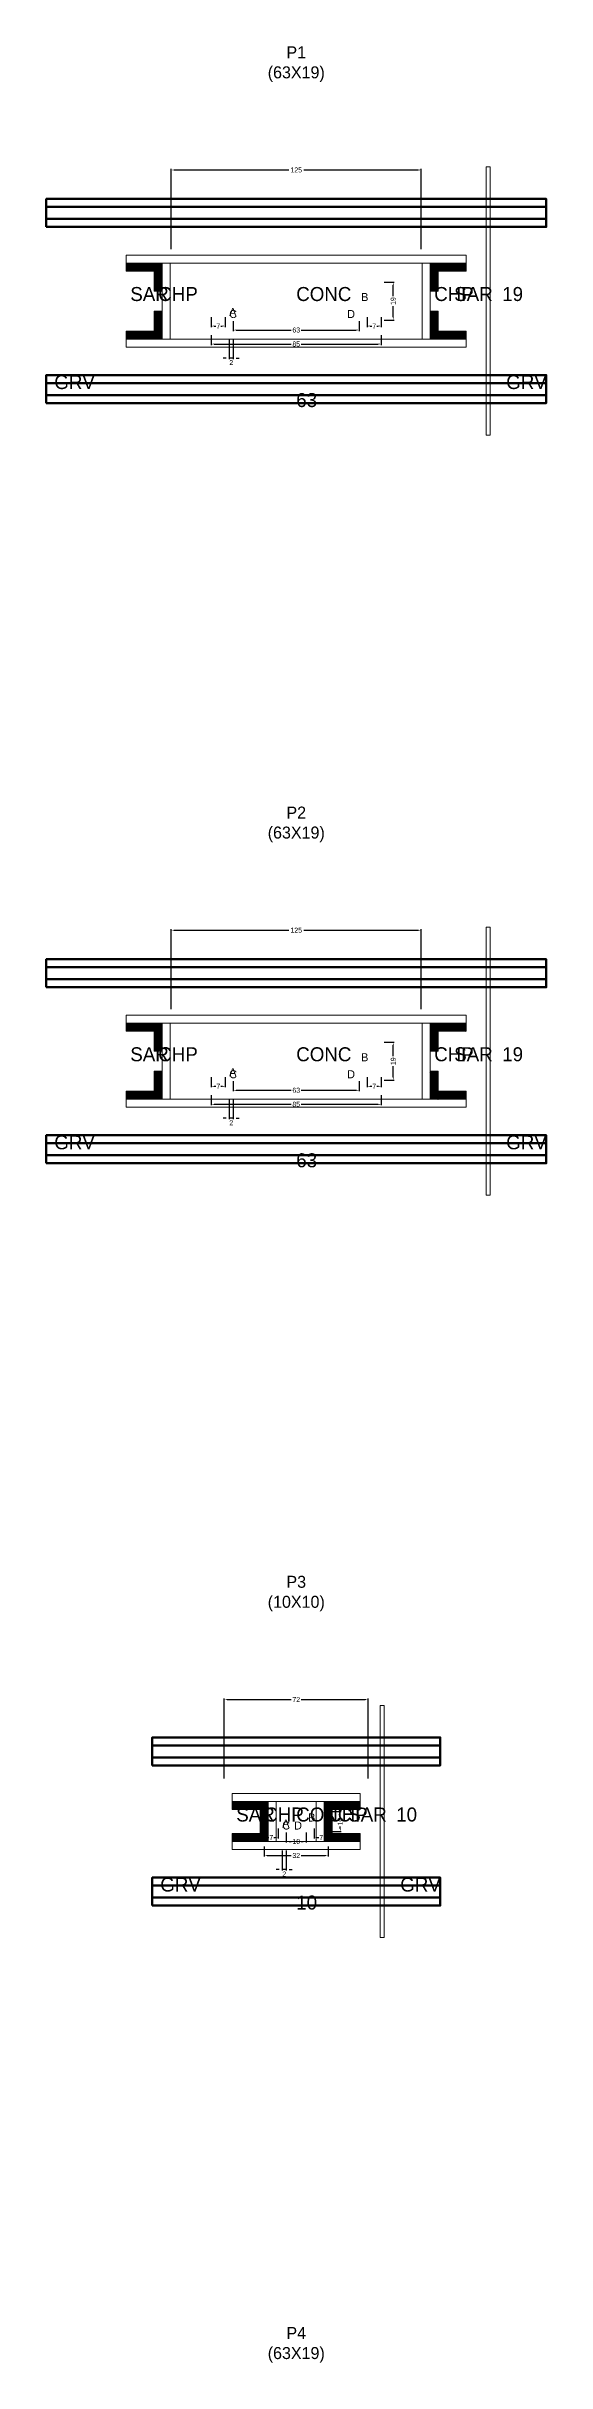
# Model space of a CAD drawing. Header units: centimetres. Extents: x -8500 to 4118, y -39526 to 295.
# Drawn here: x -125 to 125, y -890 to 267 of the extents above; entities that cross this region are included whole.
import ezdxf

# ---------------------------------------------------------------- set-up
doc = ezdxf.new("R2010")
doc.units = ezdxf.units.CM
for name, color, linetype in [('COTA', 241, 'Continuous'), ('GRAVATA', 224, 'Continuous'), ('Hachura', 251, 'Continuous'), ('NOMENCLATURA', 7, 'Continuous'), ('SARRAFO', 251, 'Continuous'), ('Texto Seção', 7, 'Continuous')]:
    doc.layers.add(name, color=color, linetype=linetype)
doc.dimstyles.new('cotax2', dxfattribs={"dimtxt": 2.5, "dimasz": 1.5, "dimexe": 0.5, "dimexo": 0.5, "dimgap": 0.5, "dimtad": 1, "dimcen": 2.5, "dimazin": 3, "dimtfac": 1, "dimtmove": 0, "dimatfit": 3})

# ---------------------------------------------------------------- blocks, each defined once
blk = doc.blocks.new('_CLOSEDFILLED')
at = {"color": 0, "linetype": 'BYBLOCK'}
blk.add_solid([(-1, 0.16), (0, 0), (-1, -0.16)], dxfattribs=at)
blk = doc.blocks.new('*D14')
for p, q in [((-42.5, 123), (-42.5, 118)), ((-41, 118.5), (-2.5, 118.5)), ((2.5, 118.5), (41, 118.5)), ((42.5, 123), (42.5, 118))]:
    blk.add_line(p, q)
at = {"layer": 'Defpoints'}
for p in [(-42.5, 123.5), (-42.5, 118.5), (42.5, 123.5)]:
    blk.add_point(p, dxfattribs=at)
at = {"layer": 'COTA', "xscale": 1.5, "yscale": 1.5, "rotation": 180}
blk.add_blockref('_CLOSEDFILLED', (-42.5, 118.5), dxfattribs=at)
at = {"layer": 'COTA', "xscale": 1.5, "yscale": 1.5}
blk.add_blockref('_CLOSEDFILLED', (42.5, 118.5), dxfattribs=at)
at = {"layer": 'COTA', "insert": (0, 118.5), "char_height": 2.5, "attachment_point": 5}
blk.add_mtext('85', dxfattribs=at)
blk = doc.blocks.new('*D15')
for p, q in [((-31.5, 130), (-31.5, 125)), ((31.5, 130), (31.5, 125)), ((-30, 125.5), (-2.5, 125.5)), ((2.5, 125.5), (30, 125.5))]:
    blk.add_line(p, q)
at = {"layer": 'Defpoints'}
for p in [(-31.5, 130.5), (31.5, 130.5), (-31.5, 125.5)]:
    blk.add_point(p, dxfattribs=at)
at = {"layer": 'COTA', "xscale": 1.5, "yscale": 1.5, "rotation": 180}
blk.add_blockref('_CLOSEDFILLED', (-31.5, 125.5), dxfattribs=at)
at = {"layer": 'COTA', "xscale": 1.5, "yscale": 1.5}
blk.add_blockref('_CLOSEDFILLED', (31.5, 125.5), dxfattribs=at)
at = {"layer": 'COTA', "insert": (0, 125.5), "char_height": 2.5, "attachment_point": 5}
blk.add_mtext('63', dxfattribs=at)
blk = doc.blocks.new('*D16')
for p, q in [((44, 149.5), (49, 149.5)), ((48.5, 142.5), (48.5, 148)), ((44, 130.5), (49, 130.5)), ((48.5, 132), (48.5, 137.5))]:
    blk.add_line(p, q)
at = {"layer": 'Defpoints'}
for p in [(43.5, 149.5), (43.5, 130.5), (48.5, 130.5)]:
    blk.add_point(p, dxfattribs=at)
at = {"layer": 'COTA', "xscale": 1.5, "yscale": 1.5}
for p, rotation in [((48.5, 149.5), 90), ((48.5, 130.5), 270)]:
    blk.add_blockref('_CLOSEDFILLED', p, dxfattribs=dict(at, rotation=rotation))
at = {"layer": 'COTA', "insert": (48.5, 140), "char_height": 2.5, "attachment_point": 5, "rotation": 90}
blk.add_mtext('19', dxfattribs=at)
blk = doc.blocks.new('*D17')
for p, q in [((-42.5, 132), (-42.5, 127)), ((-41, 127.5), (-40.25, 127.5)), ((-37.75, 127.5), (-37, 127.5)), ((-35.5, 132), (-35.5, 127))]:
    blk.add_line(p, q)
at = {"layer": 'Defpoints'}
for p in [(-42.5, 132.5), (-42.5, 127.5), (-35.5, 132.5)]:
    blk.add_point(p, dxfattribs=at)
at = {"layer": 'COTA', "xscale": 1.5, "yscale": 1.5, "rotation": 180}
blk.add_blockref('_CLOSEDFILLED', (-42.5, 127.5), dxfattribs=at)
at = {"layer": 'COTA', "xscale": 1.5, "yscale": 1.5}
blk.add_blockref('_CLOSEDFILLED', (-35.5, 127.5), dxfattribs=at)
at = {"layer": 'COTA', "insert": (-39, 127.5), "char_height": 2.5, "attachment_point": 5}
blk.add_mtext('7', dxfattribs=at)
blk = doc.blocks.new('*D18')
for p, q in [((35.5, 132), (35.5, 127)), ((37, 127.5), (37.75, 127.5)), ((40.25, 127.5), (41, 127.5)), ((42.5, 132), (42.5, 127))]:
    blk.add_line(p, q)
at = {"layer": 'Defpoints'}
for p in [(35.5, 132.5), (35.5, 127.5), (42.5, 132.5)]:
    blk.add_point(p, dxfattribs=at)
at = {"layer": 'COTA', "xscale": 1.5, "yscale": 1.5, "rotation": 180}
blk.add_blockref('_CLOSEDFILLED', (35.5, 127.5), dxfattribs=at)
at = {"layer": 'COTA', "xscale": 1.5, "yscale": 1.5}
blk.add_blockref('_CLOSEDFILLED', (42.5, 127.5), dxfattribs=at)
at = {"layer": 'COTA', "insert": (39, 127.5), "char_height": 2.5, "attachment_point": 5}
blk.add_mtext('7', dxfattribs=at)
blk = doc.blocks.new('*D19')
for p, q in [((-62.5, 166), (-62.5, 206)), ((-61, 205.5), (-3.75, 205.5)), ((3.75, 205.5), (61, 205.5)), ((62.5, 166), (62.5, 206))]:
    blk.add_line(p, q)
at = {"layer": 'Defpoints'}
for p in [(-62.5, 205.5), (-62.5, 165.5), (62.5, 165.5)]:
    blk.add_point(p, dxfattribs=at)
at = {"layer": 'COTA', "xscale": 1.5, "yscale": 1.5, "rotation": 180}
blk.add_blockref('_CLOSEDFILLED', (-62.5, 205.5), dxfattribs=at)
at = {"layer": 'COTA', "xscale": 1.5, "yscale": 1.5}
blk.add_blockref('_CLOSEDFILLED', (62.5, 205.5), dxfattribs=at)
at = {"layer": 'COTA', "insert": (0, 205.5), "char_height": 2.5, "attachment_point": 5}
blk.add_mtext('125', dxfattribs=at)
blk = doc.blocks.new('*D40')
for p, q in [((-42.5, -257), (-42.5, -262)), ((-41, -261.5), (-2.5, -261.5)), ((2.5, -261.5), (41, -261.5)), ((42.5, -257), (42.5, -262))]:
    blk.add_line(p, q)
at = {"layer": 'Defpoints'}
for p in [(-42.5, -256.5), (-42.5, -261.5), (42.5, -256.5)]:
    blk.add_point(p, dxfattribs=at)
at = {"layer": 'COTA', "xscale": 1.5, "yscale": 1.5, "rotation": 180}
blk.add_blockref('_CLOSEDFILLED', (-42.5, -261.5), dxfattribs=at)
at = {"layer": 'COTA', "xscale": 1.5, "yscale": 1.5}
blk.add_blockref('_CLOSEDFILLED', (42.5, -261.5), dxfattribs=at)
at = {"layer": 'COTA', "insert": (0, -261.5), "char_height": 2.5, "attachment_point": 5}
blk.add_mtext('85', dxfattribs=at)
blk = doc.blocks.new('*D41')
for p, q in [((-31.5, -250), (-31.5, -255)), ((-30, -254.5), (-2.5, -254.5)), ((2.5, -254.5), (30, -254.5)), ((31.5, -250), (31.5, -255))]:
    blk.add_line(p, q)
at = {"layer": 'Defpoints'}
for p in [(-31.5, -249.5), (-31.5, -254.5), (31.5, -249.5)]:
    blk.add_point(p, dxfattribs=at)
at = {"layer": 'COTA', "xscale": 1.5, "yscale": 1.5, "rotation": 180}
blk.add_blockref('_CLOSEDFILLED', (-31.5, -254.5), dxfattribs=at)
at = {"layer": 'COTA', "xscale": 1.5, "yscale": 1.5}
blk.add_blockref('_CLOSEDFILLED', (31.5, -254.5), dxfattribs=at)
at = {"layer": 'COTA', "insert": (0, -254.5), "char_height": 2.5, "attachment_point": 5}
blk.add_mtext('63', dxfattribs=at)
blk = doc.blocks.new('*D42')
for p, q in [((44, -230.5), (49, -230.5)), ((48.5, -237.5), (48.5, -232)), ((48.5, -248), (48.5, -242.5)), ((44, -249.5), (49, -249.5))]:
    blk.add_line(p, q)
at = {"layer": 'Defpoints'}
for p in [(43.5, -230.5), (43.5, -249.5), (48.5, -249.5)]:
    blk.add_point(p, dxfattribs=at)
at = {"layer": 'COTA', "xscale": 1.5, "yscale": 1.5}
for p, rotation in [((48.5, -230.5), 90), ((48.5, -249.5), 270)]:
    blk.add_blockref('_CLOSEDFILLED', p, dxfattribs=dict(at, rotation=rotation))
at = {"layer": 'COTA', "insert": (48.5, -240), "char_height": 2.5, "attachment_point": 5, "rotation": 90}
blk.add_mtext('19', dxfattribs=at)
blk = doc.blocks.new('*D43')
for p, q in [((-42.5, -248), (-42.5, -253)), ((-41, -252.5), (-40.25, -252.5)), ((-37.75, -252.5), (-37, -252.5)), ((-35.5, -248), (-35.5, -253))]:
    blk.add_line(p, q)
at = {"layer": 'Defpoints'}
for p in [(-42.5, -247.5), (-42.5, -252.5), (-35.5, -247.5)]:
    blk.add_point(p, dxfattribs=at)
at = {"layer": 'COTA', "xscale": 1.5, "yscale": 1.5, "rotation": 180}
blk.add_blockref('_CLOSEDFILLED', (-42.5, -252.5), dxfattribs=at)
at = {"layer": 'COTA', "xscale": 1.5, "yscale": 1.5}
blk.add_blockref('_CLOSEDFILLED', (-35.5, -252.5), dxfattribs=at)
at = {"layer": 'COTA', "insert": (-39, -252.5), "char_height": 2.5, "attachment_point": 5}
blk.add_mtext('7', dxfattribs=at)
blk = doc.blocks.new('*D44')
for p, q in [((35.5, -248), (35.5, -253)), ((37, -252.5), (37.75, -252.5)), ((40.25, -252.5), (41, -252.5)), ((42.5, -248), (42.5, -253))]:
    blk.add_line(p, q)
at = {"layer": 'Defpoints'}
for p in [(35.5, -247.5), (35.5, -252.5), (42.5, -247.5)]:
    blk.add_point(p, dxfattribs=at)
at = {"layer": 'COTA', "xscale": 1.5, "yscale": 1.5, "rotation": 180}
blk.add_blockref('_CLOSEDFILLED', (35.5, -252.5), dxfattribs=at)
at = {"layer": 'COTA', "xscale": 1.5, "yscale": 1.5}
blk.add_blockref('_CLOSEDFILLED', (42.5, -252.5), dxfattribs=at)
at = {"layer": 'COTA', "insert": (39, -252.5), "char_height": 2.5, "attachment_point": 5}
blk.add_mtext('7', dxfattribs=at)
blk = doc.blocks.new('*D45')
for p, q in [((-62.5, -214), (-62.5, -174)), ((-61, -174.5), (-3.75, -174.5)), ((3.75, -174.5), (61, -174.5)), ((62.5, -214), (62.5, -174))]:
    blk.add_line(p, q)
at = {"layer": 'Defpoints'}
for p in [(-62.5, -174.5), (-62.5, -214.5), (62.5, -214.5)]:
    blk.add_point(p, dxfattribs=at)
at = {"layer": 'COTA', "xscale": 1.5, "yscale": 1.5, "rotation": 180}
blk.add_blockref('_CLOSEDFILLED', (-62.5, -174.5), dxfattribs=at)
at = {"layer": 'COTA', "xscale": 1.5, "yscale": 1.5}
blk.add_blockref('_CLOSEDFILLED', (62.5, -174.5), dxfattribs=at)
at = {"layer": 'COTA', "insert": (0, -174.5), "char_height": 2.5, "attachment_point": 5}
blk.add_mtext('125', dxfattribs=at)
blk = doc.blocks.new('*D66')
for p, q in [((-16, -632.5), (-16, -637.5)), ((16, -632.5), (16, -637.5)), ((-14.5, -637), (-2.5, -637)), ((2.5, -637), (14.5, -637))]:
    blk.add_line(p, q)
at = {"layer": 'Defpoints'}
for p in [(-16, -632), (16, -632), (-16, -637)]:
    blk.add_point(p, dxfattribs=at)
at = {"layer": 'COTA', "xscale": 1.5, "yscale": 1.5, "rotation": 180}
blk.add_blockref('_CLOSEDFILLED', (-16, -637), dxfattribs=at)
at = {"layer": 'COTA', "xscale": 1.5, "yscale": 1.5}
blk.add_blockref('_CLOSEDFILLED', (16, -637), dxfattribs=at)
at = {"layer": 'COTA', "insert": (0, -637), "char_height": 2.5, "attachment_point": 5}
blk.add_mtext('32', dxfattribs=at)
blk = doc.blocks.new('*D67')
for p, q in [((-5, -625.5), (-5, -630.5)), ((-3.5, -630), (-2.5, -630)), ((2.5, -630), (3.5, -630)), ((5, -625.5), (5, -630.5))]:
    blk.add_line(p, q)
at = {"layer": 'Defpoints'}
for p in [(-5, -625), (5, -625), (-5, -630)]:
    blk.add_point(p, dxfattribs=at)
at = {"layer": 'COTA', "xscale": 1.5, "yscale": 1.5, "rotation": 180}
blk.add_blockref('_CLOSEDFILLED', (-5, -630), dxfattribs=at)
at = {"layer": 'COTA', "xscale": 1.5, "yscale": 1.5}
blk.add_blockref('_CLOSEDFILLED', (5, -630), dxfattribs=at)
at = {"layer": 'COTA', "insert": (0, -630), "char_height": 2.5, "attachment_point": 5}
blk.add_mtext('10', dxfattribs=at)
blk = doc.blocks.new('*D68')
for p, q in [((17.5, -615), (22.5, -615)), ((17.5, -625), (22.5, -625)), ((22, -617.5), (22, -616.5)), ((22, -623.5), (22, -622.5))]:
    blk.add_line(p, q)
at = {"layer": 'Defpoints'}
for p in [(17, -615), (17, -625), (22, -625)]:
    blk.add_point(p, dxfattribs=at)
at = {"layer": 'COTA', "xscale": 1.5, "yscale": 1.5}
for p, rotation in [((22, -615), 90), ((22, -625), 270)]:
    blk.add_blockref('_CLOSEDFILLED', p, dxfattribs=dict(at, rotation=rotation))
at = {"layer": 'COTA', "insert": (22, -620), "char_height": 2.5, "attachment_point": 5, "rotation": 90}
blk.add_mtext('10', dxfattribs=at)
blk = doc.blocks.new('*D69')
for p, q in [((-16, -623.5), (-16, -628.5)), ((-9, -623.5), (-9, -628.5)), ((-14.5, -628), (-13.75, -628)), ((-11.25, -628), (-10.5, -628))]:
    blk.add_line(p, q)
at = {"layer": 'Defpoints'}
for p in [(-16, -623), (-9, -623), (-16, -628)]:
    blk.add_point(p, dxfattribs=at)
at = {"layer": 'COTA', "xscale": 1.5, "yscale": 1.5, "rotation": 180}
blk.add_blockref('_CLOSEDFILLED', (-16, -628), dxfattribs=at)
at = {"layer": 'COTA', "xscale": 1.5, "yscale": 1.5}
blk.add_blockref('_CLOSEDFILLED', (-9, -628), dxfattribs=at)
at = {"layer": 'COTA', "insert": (-12.5, -628), "char_height": 2.5, "attachment_point": 5}
blk.add_mtext('7', dxfattribs=at)
blk = doc.blocks.new('*D70')
for p, q in [((9, -623.5), (9, -628.5)), ((16, -623.5), (16, -628.5)), ((10.5, -628), (11.25, -628)), ((13.75, -628), (14.5, -628))]:
    blk.add_line(p, q)
at = {"layer": 'Defpoints'}
for p in [(9, -623), (16, -623), (9, -628)]:
    blk.add_point(p, dxfattribs=at)
at = {"layer": 'COTA', "xscale": 1.5, "yscale": 1.5, "rotation": 180}
blk.add_blockref('_CLOSEDFILLED', (9, -628), dxfattribs=at)
at = {"layer": 'COTA', "xscale": 1.5, "yscale": 1.5}
blk.add_blockref('_CLOSEDFILLED', (16, -628), dxfattribs=at)
at = {"layer": 'COTA', "insert": (12.5, -628), "char_height": 2.5, "attachment_point": 5}
blk.add_mtext('7', dxfattribs=at)
blk = doc.blocks.new('*D71')
for p, q in [((-36, -598.5), (-36, -558.5)), ((-34.5, -559), (-2.5, -559)), ((2.5, -559), (34.5, -559)), ((36, -598.5), (36, -558.5))]:
    blk.add_line(p, q)
at = {"layer": 'Defpoints'}
for p in [(-36, -559), (-36, -599), (36, -599)]:
    blk.add_point(p, dxfattribs=at)
at = {"layer": 'COTA', "xscale": 1.5, "yscale": 1.5, "rotation": 180}
blk.add_blockref('_CLOSEDFILLED', (-36, -559), dxfattribs=at)
at = {"layer": 'COTA', "xscale": 1.5, "yscale": 1.5}
blk.add_blockref('_CLOSEDFILLED', (36, -559), dxfattribs=at)
at = {"layer": 'COTA', "insert": (0, -559), "char_height": 2.5, "attachment_point": 5}
blk.add_mtext('72', dxfattribs=at)

msp = doc.modelspace()

# ---------------------------------------------------------------- hatches: boundary and pattern name
at = {"layer": 'SARRAFO'}
h = msp.add_hatch(dxfattribs=at)
h.set_pattern_fill('SOLID', scale=2)
h.paths.add_polyline_path([(-85, 155), (-71, 155), (-71, 159), (-85, 159)])
h = msp.add_hatch(dxfattribs=at)
h.set_pattern_fill('SOLID', scale=2)
h.paths.add_polyline_path([(-71, 145), (-67, 145), (-67, 159), (-71, 159)])
h = msp.add_hatch(dxfattribs=at)
h.set_pattern_fill('SOLID', scale=2)
h.paths.add_polyline_path([(67, 145), (71, 145), (71, 159), (67, 159)])
h = msp.add_hatch(dxfattribs=at)
h.set_pattern_fill('SOLID', scale=2)
h.paths.add_polyline_path([(71, 155), (85, 155), (85, 159), (71, 159)])
h = msp.add_hatch(dxfattribs=at)
h.set_pattern_fill('SOLID', scale=2)
h.paths.add_polyline_path([(-71, 121), (-67, 121), (-67, 135), (-71, 135)])
h = msp.add_hatch(dxfattribs=at)
h.set_pattern_fill('SOLID', scale=2)
h.paths.add_polyline_path([(67, 121), (71, 121), (71, 135), (67, 135)])
h = msp.add_hatch(dxfattribs=at)
h.set_pattern_fill('SOLID', scale=2)
h.paths.add_polyline_path([(-85, 121), (-71, 121), (-71, 125), (-85, 125)])
h = msp.add_hatch(dxfattribs=at)
h.set_pattern_fill('SOLID', scale=2)
h.paths.add_polyline_path([(71, 121), (85, 121), (85, 125), (71, 125)])
h = msp.add_hatch(dxfattribs=at)
h.set_pattern_fill('SOLID', scale=2)
h.paths.add_polyline_path([(-85, -225), (-71, -225), (-71, -221), (-85, -221)])
h = msp.add_hatch(dxfattribs=at)
h.set_pattern_fill('SOLID', scale=2)
h.paths.add_polyline_path([(-71, -235), (-67, -235), (-67, -221), (-71, -221)])
h = msp.add_hatch(dxfattribs=at)
h.set_pattern_fill('SOLID', scale=2)
h.paths.add_polyline_path([(67, -235), (71, -235), (71, -221), (67, -221)])
h = msp.add_hatch(dxfattribs=at)
h.set_pattern_fill('SOLID', scale=2)
h.paths.add_polyline_path([(71, -225), (85, -225), (85, -221), (71, -221)])
h = msp.add_hatch(dxfattribs=at)
h.set_pattern_fill('SOLID', scale=2)
h.paths.add_polyline_path([(-71, -259), (-67, -259), (-67, -245), (-71, -245)])
h = msp.add_hatch(dxfattribs=at)
h.set_pattern_fill('SOLID', scale=2)
h.paths.add_polyline_path([(67, -259), (71, -259), (71, -245), (67, -245)])
h = msp.add_hatch(dxfattribs=at)
h.set_pattern_fill('SOLID', scale=2)
h.paths.add_polyline_path([(-85, -259), (-71, -259), (-71, -255), (-85, -255)])
h = msp.add_hatch(dxfattribs=at)
h.set_pattern_fill('SOLID', scale=2)
h.paths.add_polyline_path([(71, -259), (85, -259), (85, -255), (71, -255)])
h = msp.add_hatch(dxfattribs=at)
h.set_pattern_fill('SOLID', scale=2)
h.paths.add_polyline_path([(-32, -614), (-18, -614), (-18, -610), (-32, -610)])
h = msp.add_hatch(dxfattribs=at)
h.set_pattern_fill('SOLID', scale=2)
h.paths.add_polyline_path([(-18, -624), (-14, -624), (-14, -610), (-18, -610)])
h = msp.add_hatch(dxfattribs=at)
h.set_pattern_fill('SOLID', scale=2)
h.paths.add_polyline_path([(14, -624), (18, -624), (18, -610), (14, -610)])
h = msp.add_hatch(dxfattribs=at)
h.set_pattern_fill('SOLID', scale=2)
h.paths.add_polyline_path([(18, -614), (32, -614), (32, -610), (18, -610)])
h = msp.add_hatch(dxfattribs=at)
h.set_pattern_fill('SOLID', scale=2)
h.paths.add_polyline_path([(-18, -630), (-14, -630), (-14, -616), (-18, -616)])
h = msp.add_hatch(dxfattribs=at)
h.set_pattern_fill('SOLID', scale=2)
h.paths.add_polyline_path([(14, -630), (18, -630), (18, -616), (14, -616)])
h = msp.add_hatch(dxfattribs=at)
h.set_pattern_fill('SOLID', scale=2)
h.paths.add_polyline_path([(-32, -630), (-18, -630), (-18, -626), (-32, -626)])
h = msp.add_hatch(dxfattribs=at)
h.set_pattern_fill('SOLID', scale=2)
h.paths.add_polyline_path([(18, -630), (32, -630), (32, -626), (18, -626)])

# ---------------------------------------------------------------- linework, layer by layer
at = {"layer": 'GRAVATA', "lineweight": 50}
for points in [[(-125, 177), (125, 177), (125, 191), (-125, 191)], [(-125, 181), (125, 181), (125, 187), (-125, 187)], [(-125, 89), (125, 89), (125, 103), (-125, 103)], [(-125, 93), (125, 93), (125, 99), (-125, 99)], [(-125, -203), (125, -203), (125, -189), (-125, -189)], [(-125, -199), (125, -199), (125, -193), (-125, -193)], [(-125, -291), (125, -291), (125, -277), (-125, -277)], [(-125, -287), (125, -287), (125, -281), (-125, -281)], [(-72, -592), (72, -592), (72, -578), (-72, -578)], [(-72, -588), (72, -588), (72, -582), (-72, -582)], [(-72, -662), (72, -662), (72, -648), (-72, -648)], [(-72, -658), (72, -658), (72, -652), (-72, -652)]]:
    msp.add_lwpolyline(points, close=True, dxfattribs=at)
at = {"layer": 'Hachura', "lineweight": 13}
for points in [[(95, 73), (97, 73), (97, 207), (95, 207)], [(95, -307), (97, -307), (97, -173), (95, -173)], [(42, -678), (44, -678), (44, -562), (42, -562)]]:
    msp.add_lwpolyline(points, close=True, dxfattribs=at)
at = {"layer": 'Hachura', "lineweight": 18}
for points in [[(-85, 159), (85, 159), (85, 163), (-85, 163)], [(-67, 121), (-63, 121), (-63, 159), (-67, 159)], [(63, 121), (67, 121), (67, 159), (63, 159)], [(-85, 117), (85, 117), (85, 121), (-85, 121)], [(-85, -221), (85, -221), (85, -217), (-85, -217)], [(-67, -259), (-63, -259), (-63, -221), (-67, -221)], [(63, -259), (67, -259), (67, -221), (63, -221)], [(-85, -263), (85, -263), (85, -259), (-85, -259)], [(-32, -610), (32, -610), (32, -606), (-32, -606)], [(-14, -630), (-10, -630), (-10, -610), (-14, -610)], [(10, -630), (14, -630), (14, -610), (10, -610)], [(-32, -634), (32, -634), (32, -630), (-32, -630)]]:
    msp.add_lwpolyline(points, close=True, dxfattribs=at)
at = {"layer": 'SARRAFO', "lineweight": 13}
for points in [[(-85, 155), (-71, 155), (-71, 159), (-85, 159)], [(-71, 145), (-67, 145), (-67, 159), (-71, 159)], [(67, 145), (71, 145), (71, 159), (67, 159)], [(71, 155), (85, 155), (85, 159), (71, 159)], [(-71, 121), (-67, 121), (-67, 135), (-71, 135)], [(67, 121), (71, 121), (71, 135), (67, 135)], [(-85, 121), (-71, 121), (-71, 125), (-85, 125)], [(71, 121), (85, 121), (85, 125), (71, 125)], [(-85, -225), (-71, -225), (-71, -221), (-85, -221)], [(-71, -235), (-67, -235), (-67, -221), (-71, -221)], [(67, -235), (71, -235), (71, -221), (67, -221)], [(71, -225), (85, -225), (85, -221), (71, -221)], [(-71, -259), (-67, -259), (-67, -245), (-71, -245)], [(67, -259), (71, -259), (71, -245), (67, -245)], [(-85, -259), (-71, -259), (-71, -255), (-85, -255)], [(71, -259), (85, -259), (85, -255), (71, -255)], [(-32, -614), (-18, -614), (-18, -610), (-32, -610)], [(-18, -624), (-14, -624), (-14, -610), (-18, -610)], [(14, -624), (18, -624), (18, -610), (14, -610)], [(18, -614), (32, -614), (32, -610), (18, -610)], [(-18, -630), (-14, -630), (-14, -616), (-18, -616)], [(14, -630), (18, -630), (18, -616), (14, -616)], [(-32, -630), (-18, -630), (-18, -626), (-32, -626)], [(18, -630), (32, -630), (32, -626), (18, -626)]]:
    msp.add_lwpolyline(points, close=True, dxfattribs=at)

# ---------------------------------------------------------------- texts
at = {"layer": 'NOMENCLATURA'}
for s, p in [('B', (32.5, 140)), ('A', (-33.5, 132.5)), ('C', (-33.5, 131.5)), ('D', (25.5, 131.5)), ('B', (32.5, -240)), ('A', (-33.5, -247.5)), ('C', (-33.5, -248.5)), ('D', (25.5, -248.5)), ('A', (-7, -623)), ('C', (-7, -624)), ('D', (-1, -624)), ('B', (6, -620))]:
    msp.add_text(s, height=4, dxfattribs=at).set_placement(p)
at = {"layer": 'NOMENCLATURA', "char_height": 6, "attachment_point": 8}
for s, insert in [('P1\\P(63X19)', (0, 249.5)), ('P2\\P(63X19)', (0, -130.5)), ('P3\\P(10X10)', (0, -515)), ('P4\\P(63X19)', (0, -890.5))]:
    msp.add_mtext(s, dxfattribs=dict(at, insert=insert))
at = {"layer": 'Texto Seção'}
for s, p in [('SAR', (-83, 140)), ('CHP', (-69, 140)), ('CONC', (0, 140)), ('CHP', (69, 140)), ('SAR', (79, 140)), ('19', (103, 140)), ('GRV', (-121, 96)), ('63', (0, 87)), ('GRV', (105, 96)), ('SAR', (-83, -240)), ('CHP', (-69, -240)), ('CONC', (0, -240)), ('CHP', (69, -240)), ('SAR', (79, -240)), ('19', (103, -240)), ('GRV', (-121, -284)), ('GRV', (105, -284)), ('63', (0, -293)), ('SAR', (-30, -620)), ('CHP', (-16, -620)), ('CONC', (0, -620)), ('CHP', (16, -620)), ('SAR', (26, -620)), ('10', (50, -620)), ('GRV', (-68, -655)), ('GRV', (52, -655)), ('10', (0, -664))]:
    msp.add_text(s, height=7, dxfattribs=at).set_placement(p)

# ---------------------------------------------------------------- dimensions: what is measured, and where the dimension line sits
at = {"layer": 'COTA'}
for base, p1, p2, picture, middle in [((-62.5, 205.5), (-62.5, 165.5), (62.5, 165.5), '*D19', (0, 205.5)), ((-42.5, 127.5), (-42.5, 132.5), (-35.5, 132.5), '*D17', (-39, 127.5)), ((-31.5, 125.5), (-31.5, 130.5), (31.5, 130.5), '*D15', (0, 125.5)), ((35.5, 127.5), (35.5, 132.5), (42.5, 132.5), '*D18', (39, 127.5)), ((-42.5, 118.5), (-42.5, 123.5), (42.5, 123.5), '*D14', (0, 118.5)), ((-62.5, -174.5), (-62.5, -214.5), (62.5, -214.5), '*D45', (0, -174.5)), ((-42.5, -252.5), (-42.5, -247.5), (-35.5, -247.5), '*D43', (-39, -252.5)), ((-31.5, -254.5), (-31.5, -249.5), (31.5, -249.5), '*D41', (0, -254.5)), ((35.5, -252.5), (35.5, -247.5), (42.5, -247.5), '*D44', (39, -252.5)), ((-42.5, -261.5), (-42.5, -256.5), (42.5, -256.5), '*D40', (0, -261.5)), ((-36, -559), (-36, -599), (36, -599), '*D71', (0, -559)), ((-16, -628), (-16, -623), (-9, -623), '*D69', (-12.5, -628)), ((-5, -630), (-5, -625), (5, -625), '*D67', (0, -630)), ((9, -628), (9, -623), (16, -623), '*D70', (12.5, -628)), ((-16, -637), (-16, -632), (16, -632), '*D66', (0, -637))]:
    dim = msp.add_linear_dim(base=base, p1=p1, p2=p2, dimstyle='cotax2', dxfattribs=at)
    dim.commit()
    dim.dimension.update_dxf_attribs({"geometry": picture, "text_midpoint": middle})
for base, p1, p2, picture, middle in [((48.5, 130.5), (43.5, 130.5), (43.5, 149.5), '*D16', (48.5, 140)), ((48.5, -249.5), (43.5, -249.5), (43.5, -230.5), '*D42', (48.5, -240)), ((22, -625), (17, -625), (17, -615), '*D68', (22, -620))]:
    dim = msp.add_linear_dim(base=base, p1=p1, p2=p2, angle=90, dimstyle='cotax2', dxfattribs=at)
    dim.commit()
    dim.dimension.update_dxf_attribs({"geometry": picture, "text_midpoint": middle})
for base, p1, p2 in [((-31.5, 111.5), (-31.5, 121.5), (-33.5, 121.5)), ((-31.5, -268.5), (-31.5, -258.5), (-33.5, -258.5)), ((-5, -644), (-5, -634), (-7, -634))]:
    msp.add_linear_dim(base=base, p1=p1, p2=p2, dimstyle='cotax2', dxfattribs=at).render()

doc.saveas('drawing.dxf')
